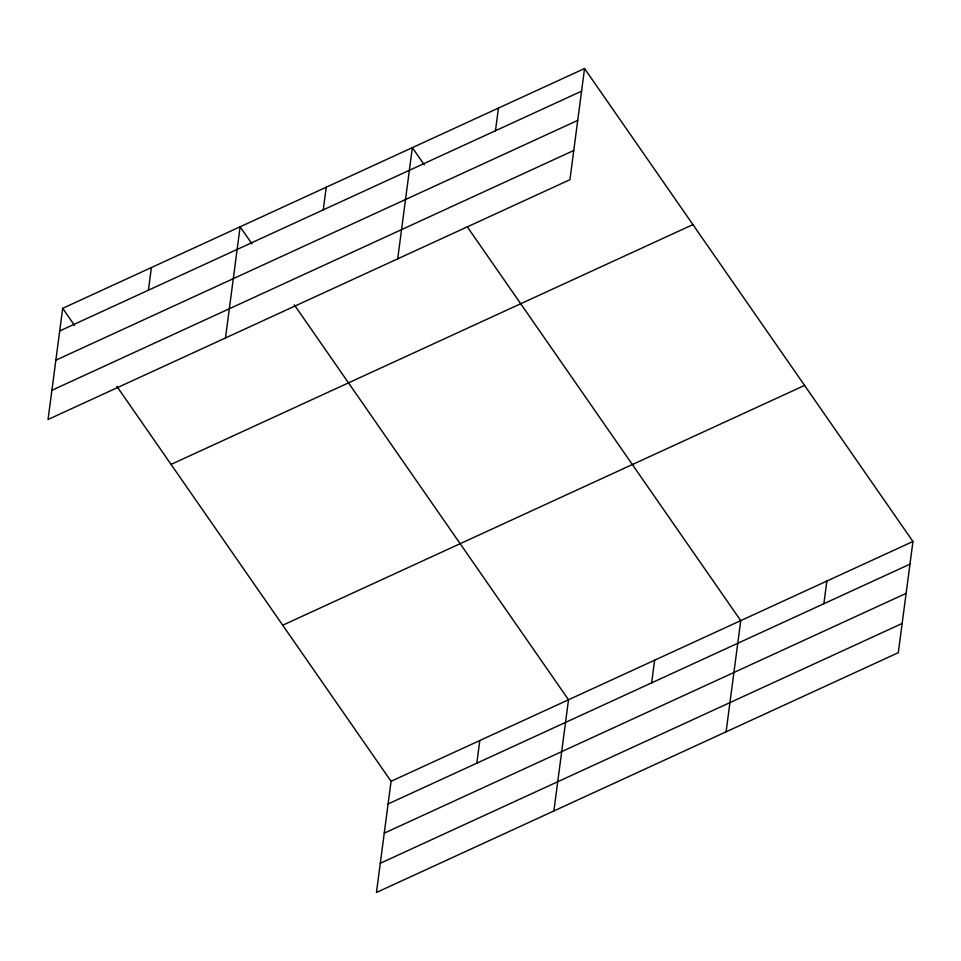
<?xml version="1.0" encoding="UTF-8"?>
<svg xmlns="http://www.w3.org/2000/svg" width="961" height="961" viewBox="0 0 961 961"><rect width="100%" height="100%" fill="white"/><g stroke="black" fill="none" stroke-linecap="round" stroke-linejoin="round"><path stroke-width="1.44" d="M62.693 308.313L48.05 419.501L569.921 179.707L584.552 68.519L62.693 308.313L74.538 325.383M148.426 290.198L151.406 267.554M225.487 337.972L240.118 226.784L251.974 243.854M323.244 209.87L326.235 187.215M397.698 258.833L412.341 147.658L424.197 164.727M116.87 386.358L391.079 781.293L376.448 892.481L898.307 652.687L912.95 541.499L584.552 68.519M495.468 130.744L498.447 108.088M476.812 763.178L479.803 740.535M553.884 810.952L568.516 699.764L294.306 304.829M651.642 682.851L654.621 660.195M726.096 731.814L740.739 620.638L467.37 226.916M823.865 603.724L826.844 581.069M59.702 330.968L581.573 91.175M55.858 360.183L577.729 120.389M51.894 390.286L573.765 150.493M171.058 464.403L692.929 224.61M282.714 625.215L804.585 385.421M391.079 781.293L912.95 541.499M388.1 803.949L909.971 564.155M384.256 833.163L906.127 593.369M380.292 863.266L902.163 623.473"/></g></svg>
